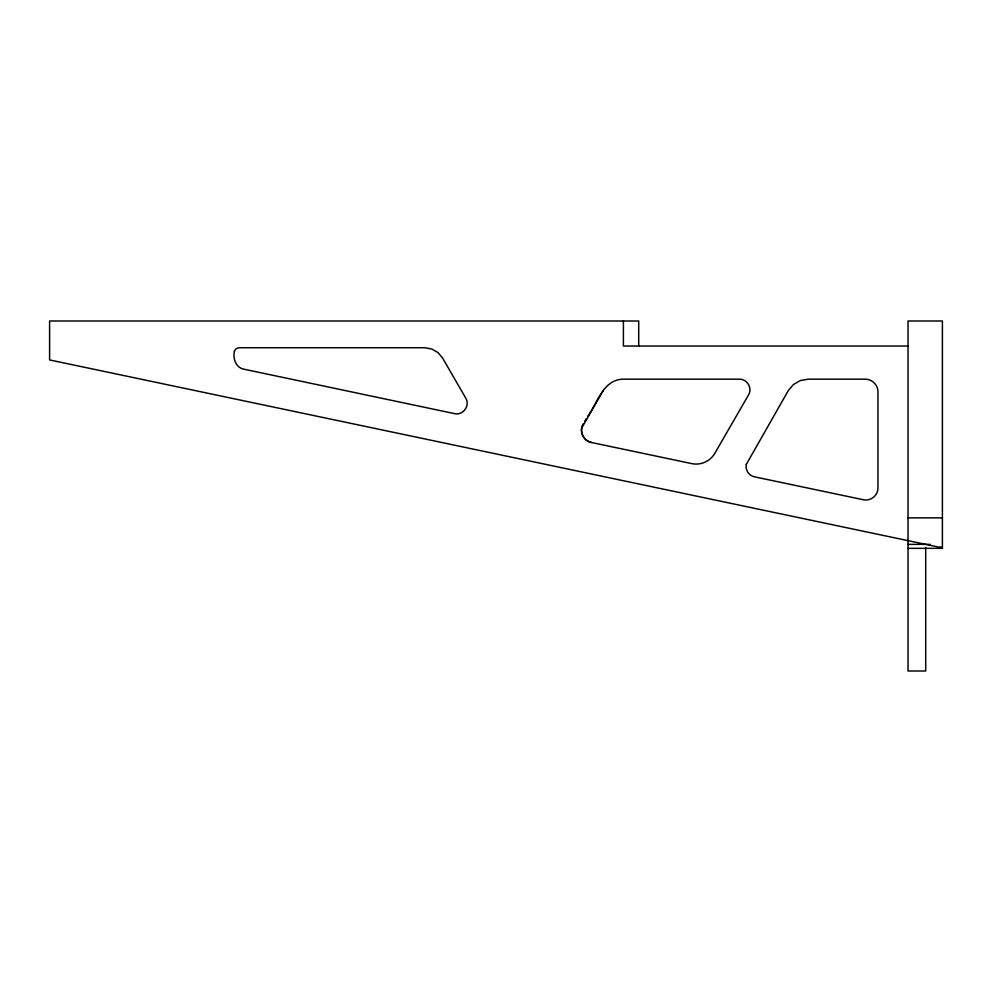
<?xml version="1.0" encoding="UTF-8"?>
<svg xmlns="http://www.w3.org/2000/svg" width="992" height="992" viewBox="0 0 992 992"><rect width="100%" height="100%" fill="white"/><g stroke="black" fill="none" stroke-linecap="round" stroke-linejoin="round"><path stroke-width="1.49" d="M583.234 423.782C578.857 430.813 583.234 440.882 591.368 442.482L692.218 463.71C700.91 465.372 710.024 461.305 714.587 453.728L748.6 394.816C752.568 388.207 747.274 379.043 739.561 379.18L623.075 379.18C603.086 379.626 597.568 402.802 587.896 416.045M603.421 390.278L581.597 428.197C580.568 434.62 585.007 441.118 591.368 442.482M584.784 421.203L586.334 418.624M908.027 346.034L623.398 346.034L623.398 320.999M908.027 517.861L942.4 517.861M908.027 544.372L930.26 544.372M939.784 547.336L942.4 547.336M908.027 548.34L942.4 548.34L942.4 320.999L908.027 320.999L908.027 671.001L925.71 671.001L925.71 547.46M942.4 547.882L49.6 359.935L49.6 320.999L638.712 320.999L638.712 346.034M746.282 464.417C745.128 469.898 748.861 475.627 754.329 476.792L863.536 499.782C870.691 501.357 878.044 495.405 877.957 488.076L877.957 391.691C877.945 384.983 872.154 379.192 865.446 379.18L808.145 379.18L800.308 380.556L793.402 384.536L788.28 390.65L746.282 464.417M234.397 351.081C232.835 358.323 235.538 367.474 243.66 369.136L454.621 413.639C463.041 415.673 470.357 405.592 465.806 398.226L442.68 358.162L438.03 352.606L431.756 348.986L424.613 347.733L239.01 347.733L236.158 348.651L234.397 351.081"/></g></svg>
